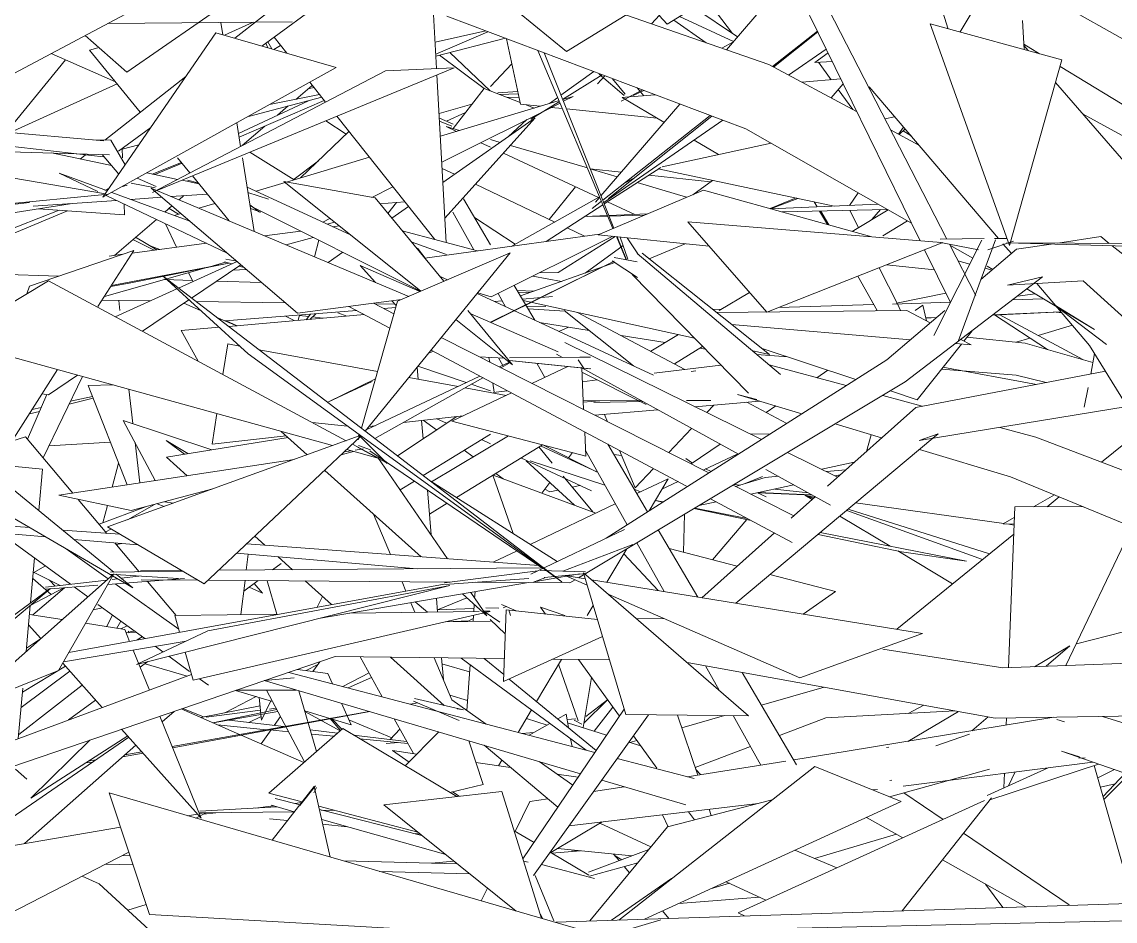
# Model space of a CAD drawing. Header units: millimetres. Extents: x 78096 to 288885, y -20632 to 149556.
# Drawn here: x 251325.2 to 251606.4, y 92776 to 93007.4 of the extents above; entities that cross this region are included whole.
import ezdxf

# ---------------------------------------------------------------- set-up
doc = ezdxf.new("R2010")
doc.units = ezdxf.units.MM
doc.layers.add('G-IMPT', color=8, linetype='Continuous', lineweight=9)
doc.layers.add('L-PLNT', color=71, linetype='Continuous', lineweight=9)

# ---------------------------------------------------------------- blocks, each defined once
blk = doc.blocks.new('ZZ-V - Tree Broadleaf 1 - 3dtree rotund SIMPLU-4826059-TOMH A-A')
at = {"layer": 'G-IMPT'}
for p, q in [((25748.03, 93005.1), (25735.04, 93002.14)), ((25832.65, 92996.99), (25836.11, 92999.4)), ((25832.65, 92996.99), (25837.17, 92997.23)), ((25681.95, 92929.03), (25716.84, 92932.08)), ((25669.73, 92927.97), (25679.47, 92928.82)), ((25669.73, 92927.97), (25674.05, 92920.09)), ((25730.63, 92915.49), (25730.37, 92918.51)), ((25654.82, 92904.88), (25663.04, 92889.39)), ((25654.82, 92904.88), (25677.6, 92897.32)), ((25731.92, 92900.15), (25731.52, 92904.85)), ((25671.42, 92896.32), (25665.86, 92899.66)), ((25670.58, 92896.18), (25665.86, 92899.66)), ((25794.96, 92889.87), (25786.92, 92886.03)), ((25794.96, 92889.87), (25790.06, 92881.59)), ((25734, 92875.42), (25733.02, 92887.01)), ((25781.36, 92883.37), (25759.49, 92872.93)), ((25756.08, 92871.3), (25749.95, 92868.38)), ((25784.29, 92871.81), (25779.21, 92863.21)), ((25694.29, 92855.03), (25691.8, 92863.63)), ((25729.89, 92858.15), (25733.05, 92855.56)), ((25735.67, 92855.6), (25735.38, 92859.09)), ((25745.3, 92860.78), (25745.19, 92859.16)), ((25745.07, 92857.51), (25744.95, 92855.72)), ((25775.67, 92857.22), (25774.15, 92854.65)), ((25744.88, 92854.65), (25744.77, 92853.16)), ((25715.76, 92844.04), (25721.4, 92833.75)), ((25737.14, 92838.18), (25736.66, 92843.78)), ((25773.84, 92820.02), (25741.72, 92843.71)), ((25744.01, 92842.02), (25743.2, 92830.25)), ((25747.6, 92843.64), (25752.69, 92839.47)), ((25767.5, 92843.39), (25761.11, 92832.58)), ((25754.08, 92838.33), (25776.48, 92819.98)), ((25691.68, 92835.46), (25701.46, 92817.03)), ((25704.5, 92819.68), (25699.99, 92835.3)), ((25684.7, 92824.07), (25669.74, 92830.63)), ((25759.81, 92830.37), (25756.39, 92824.59)), ((25724.51, 92828.09), (25729.42, 92819.13)), ((25701.22, 92816.82), (25685.15, 92823.87)), ((25728.31, 92816.97), (25724.02, 92819.9)), ((25730.33, 92819), (25724.02, 92819.9)), ((25754.43, 92815.56), (25745.52, 92816.83)), ((25752.18, 92817.46), (25751.32, 92816.01)), ((25904.51, 92816.1), (25914.6, 92780.65)), ((25627.13, 92815.16), (25630.02, 92812.58)), ((25771.82, 92813.08), (25766.36, 92813.86)), ((25741.23, 92808.17), (25739.52, 92809.33)), ((25693.5, 92805.69), (25688.75, 92805.13)), ((25700.73, 92806.54), (25698.95, 92806.33)), ((25705.73, 92804.63), (25709.23, 92804.52)), ((25678.64, 92803.94), (25675.43, 92803.56)), ((25692.46, 92802.39), (25697.1, 92801.91)), ((25793.48, 92803.4), (25794.92, 92800.33)), ((25706.13, 92800.99), (25712.4, 92800.34)), ((25764.77, 92793.68), (25777.99, 92801.58)), ((25777.42, 92801.24), (25790.53, 92795.15)), ((25729.85, 92798.55), (25731.24, 92798.4)), ((25772.44, 92794.17), (25765, 92793.55)), ((25766.58, 92794.77), (25785.58, 92792.82)), ((25770.2, 92794.05), (25772.37, 92794.17)), ((25827.52, 92794.29), (25838.3, 92789.75)), ((25739.89, 92791.45), (25734.06, 92790.96)), ((25782.36, 92791.6), (25780.9, 92793.3)), ((25785.02, 92788.49), (25783.65, 92790.09)), ((25809.83, 92786.17), (25820.05, 92781.42)), ((25660.75, 92780.32), (25656.03, 92778.87)), ((25795.09, 92776.75), (25793.46, 92778.66))]:
    blk.add_line(p, q, dxfattribs=at)
blk = doc.blocks.new('ZZ-V - Tree Broadleaf 1 - 3dtree rotund SIMPLU-4826034-TOMH A-A')
at = {"layer": 'G-IMPT'}
for p, q in [((25797.77, 93085.29), (25866.51, 92951.71)), ((25802.25, 93068.59), (25859.76, 92951.08)), ((25866.86, 93005.76), (25848.99, 93063.65)), ((25655.74, 92994.48), (25717.01, 93036.89)), ((25724.23, 93036.17), (25768.79, 92999.82)), ((25714.5, 93027.47), (25683.49, 93003.19)), ((25719.32, 93022.33), (25690.49, 93001.18)), ((25794.7, 93006.83), (25820.73, 93022.91)), ((25940.41, 92986.88), (25882.05, 93019.81)), ((25794.54, 93015.7), (25768.79, 92999.82)), ((25790.7, 93006.87), (25800.34, 93017.53)), ((25824.93, 93017.69), (25809.92, 93000.23)), ((25662.21, 93012.95), (25595.98, 92977.91)), ((25734.56, 93010.81), (25735.41, 92995.4)), ((25874.17, 93011.66), (25870.06, 93004.8)), ((25650.92, 93006.97), (25698.27, 93007.4)), ((25679.92, 93007.24), (25680.43, 93004.08)), ((25680.83, 93003.96), (25688.22, 93007.31)), ((25814.91, 92979.87), (25738.01, 93008.88)), ((25820.8, 92996.46), (25784, 93009.2)), ((25794.7, 93006.83), (25792.63, 93009.01)), ((25886.54, 93000.27), (25886.05, 93007.75)), ((25678.64, 93004.59), (25649.61, 92962.27)), ((25678.64, 93004.59), (25709.6, 92995.67)), ((25833.35, 93005.04), (25821.78, 92995.94)), ((25833.45, 93004.84), (25822.06, 92995.78)), ((25862.3, 93006.93), (25896.21, 92997.61)), ((25862.3, 93006.93), (25882.72, 92949.83)), ((25655.74, 92994.48), (25645.02, 93003.86)), ((25693.59, 93003.45), (25696.85, 92999.35)), ((25811.57, 93002.15), (25808.72, 93000.64)), ((25890.44, 92999.2), (25886.45, 93001.63)), ((25652.82, 92991.96), (25636.3, 92999.24)), ((25648.32, 93000.76), (25646.14, 93000.15)), ((25646.14, 93000.15), (25659.19, 92984.16)), ((25693.54, 93000.3), (25695.28, 93001.32)), ((25761.46, 93000.03), (25780.75, 92954.24)), ((25780.98, 92954.33), (25763.06, 92999.43)), ((25835.61, 93000.42), (25825.9, 92993.72)), ((25887.53, 93000), (25886.48, 93001.21)), ((25843.53, 92984.24), (25820.8, 92996.46)), ((25896.21, 92997.61), (25882.72, 92949.83)), ((25932.08, 92973.79), (25895.75, 92995.95)), ((25709.6, 92995.67), (25649.61, 92962.27)), ((25670.93, 92993.36), (25650.05, 92977.01)), ((25722.25, 92994.83), (25662.31, 92963.5)), ((25739.9, 92995.6), (25663.71, 92964.08)), ((25722.25, 92994.83), (25739.9, 92995.6)), ((25735.5, 92993.78), (25737.9, 92950.62)), ((25767.39, 92988.53), (25775.82, 92994.62)), ((25767.81, 92987.47), (25777.97, 92993.8)), ((25776.8, 92991.49), (25778.66, 92993.55)), ((25783.61, 92988.43), (25777.24, 92993.99)), ((25625.72, 92978.97), (25653.24, 92991.45)), ((25702.78, 92991.88), (25706.84, 92986.77)), ((25783.9, 92988.83), (25780.67, 92992.79)), ((25839.37, 92992.75), (25829.31, 92991.89)), ((25839.97, 92991.5), (25836.86, 92987.83)), ((25879.9, 92951.66), (25846.63, 92990.7)), ((25930.48, 92950.32), (25894.58, 92991.83)), ((25764.42, 92986.39), (25766.56, 92987.93)), ((25767.84, 92987.41), (25770.49, 92988.2)), ((25768.02, 92986.96), (25770.49, 92988.2)), ((25788.32, 92989.9), (25782.88, 92987.03)), ((25784.87, 92988.09), (25783.13, 92987.94)), ((25793.88, 92981.56), (25783.13, 92987.94)), ((25791.61, 92988.66), (25785.13, 92988.11)), ((25788.7, 92989.76), (25785.99, 92988.49)), ((25736.38, 92978.01), (25766.64, 92987.05)), ((25736.75, 92971.27), (25767.15, 92986.53)), ((25759.67, 92982.39), (25766.97, 92986.94)), ((25797.94, 92986.27), (25777.67, 92962.68)), ((25709.74, 92983.12), (25734.95, 92951.41)), ((25737.04, 92966.11), (25760.77, 92982.68)), ((25737.55, 92956.94), (25760.77, 92982.68)), ((25805.75, 92983.33), (25778.11, 92961.57)), ((25809.04, 92982.08), (25778.37, 92960.92)), ((25806.2, 92983.16), (25779.57, 92961.95)), ((25853.18, 92983.01), (25850.68, 92982.47)), ((25932.39, 92966.83), (25901.68, 92983.63)), ((25373.71, 92981.47), (25651.25, 92973.23)), ((25649.82, 92976.83), (25601.97, 92981.07)), ((25661.92, 92980.22), (25653.6, 92974.12)), ((25684.03, 92981.44), (25685, 92975.36)), ((25857.55, 92955.58), (25814.91, 92979.87)), ((25859.41, 92975.7), (25852.16, 92979.6)), ((25855.47, 92980.32), (25854.21, 92978.49)), ((25649.65, 92972.65), (25597.52, 92978.72)), ((25647.07, 92977.07), (25651.63, 92976.97)), ((25655.34, 92970.62), (25651.62, 92976.94)), ((25821.41, 92976.17), (25793.37, 92970.13)), ((25807.88, 92973.25), (25801.62, 92976.97)), ((25586.44, 92974.08), (25650.23, 92963.18)), ((25636.37, 92973.67), (25651.82, 92970.44)), ((25643.76, 92972.12), (25645.14, 92973.18)), ((25653.7, 92968.24), (25649.39, 92973.27)), ((25668.79, 92972.41), (25671.95, 92968.54)), ((25685.47, 92972.41), (25688.49, 92953.48)), ((25696.84, 92966.2), (25718.14, 92972.56)), ((25638.35, 92968.51), (25648.32, 92963.75)), ((25638.35, 92968.51), (25650.75, 92963.93)), ((25660.87, 92968.54), (25668.8, 92966.89)), ((25672.59, 92967.75), (25682.02, 92956.21)), ((25793.05, 92969.97), (25778.51, 92960.56)), ((25837.63, 92960.03), (25792.42, 92969.56)), ((25654.38, 92964.93), (25655.86, 92965.41)), ((25663.06, 92964.68), (25656.84, 92965.88)), ((25663.3, 92965.09), (25658.39, 92967.16)), ((25669.93, 92966.65), (25674.22, 92965.75)), ((25671.38, 92966.64), (25673.99, 92966.03)), ((25686.67, 92964.91), (25713.28, 92952.58)), ((25688.97, 92963.84), (25696.45, 92966.08)), ((25696.15, 92966.32), (25719.61, 92962.1)), ((25696.15, 92966.32), (25731.33, 92938.1)), ((25718.77, 92962.25), (25724.18, 92964.96)), ((25786.52, 92967.48), (25783.44, 92965.77)), ((25605.15, 92958.64), (25651.04, 92963.04)), ((25650.08, 92964.02), (25651.26, 92964.68)), ((25650.44, 92962.74), (25681.58, 92947.88)), ((25651.85, 92963.52), (25671.96, 92956.1)), ((25656.74, 92961.72), (25664.72, 92962.28)), ((25728.23, 92936.76), (25661.97, 92964.64)), ((25661.97, 92964.64), (25699.61, 92932.46)), ((25667.16, 92962.45), (25676.38, 92963.11)), ((25686.89, 92963.5), (25692.2, 92961.75)), ((25719.61, 92962.1), (25737.25, 92940.65)), ((25777.33, 92962.35), (25754.61, 92949.65)), ((25777.35, 92962.31), (25776.28, 92961.06)), ((25776.99, 92952.64), (25804.04, 92964.11)), ((25847.33, 92952.09), (25804.04, 92964.11)), ((25843.81, 92963.41), (25841.58, 92960.2)), ((25597.26, 92957.11), (25630.74, 92960.89)), ((25621.64, 92957.5), (25641.2, 92960.62)), ((25631.68, 92959.95), (25653.12, 92961.46)), ((25674.29, 92959.46), (25678.37, 92960.68)), ((25687.4, 92960.35), (25689.9, 92958.47)), ((25687.44, 92960.09), (25731.28, 92938.08)), ((25687.54, 92959.42), (25690.17, 92958.42)), ((25723.87, 92956.91), (25728.18, 92959.92)), ((25742.28, 92961.85), (25749.23, 92950.05)), ((25778.18, 92960.35), (25763.57, 92950.89)), ((25777.78, 92961.3), (25775.4, 92959.43)), ((25848.91, 92960.51), (25821.23, 92959.33)), ((25667.97, 92957.57), (25669.65, 92958.07)), ((25706.12, 92955.9), (25707.98, 92956.83)), ((25739.55, 92958.47), (25744.98, 92948.72)), ((25779.35, 92957.56), (25773.49, 92957.31)), ((25779.41, 92957.41), (25774.19, 92957.29)), ((25789.62, 92957.99), (25779.7, 92957.57)), ((25788.78, 92957.64), (25779.76, 92957.42)), ((25851.31, 92959.14), (25824.28, 92958.49)), ((25665.65, 92955.48), (25668.53, 92949.41)), ((25710.38, 92954.91), (25708.72, 92954.69)), ((25726.55, 92953.66), (25745.93, 92948.46)), ((25820.29, 92932.73), (25799.99, 92955.94)), ((25865.13, 92950.65), (25799.99, 92955.94)), ((25700.38, 92953.59), (25691.11, 92952.38)), ((25696.75, 92950.01), (25703.63, 92951.96)), ((25728.87, 92950.84), (25737.97, 92947.59)), ((25732.36, 92946.59), (25777.31, 92952.78)), ((25749.47, 92936.68), (25780.71, 92952.25)), ((25781.33, 92952.19), (25766.68, 92942.92)), ((25776.99, 92952.64), (25805.48, 92949.66)), ((25781.63, 92952.16), (25784.14, 92946.2)), ((25784.22, 92946.19), (25781.86, 92952.13)), ((25782.64, 92952.05), (25784.55, 92946.36)), ((25784.42, 92951.86), (25787.13, 92947.69)), ((25875.65, 92951.26), (25863.29, 92926.72)), ((25864.88, 92951.47), (25876.25, 92951.66)), ((25879.14, 92951.32), (25869.62, 92925.39)), ((25883.8, 92950.99), (25877.14, 92948.79)), ((25882.06, 92951.67), (25878.9, 92951.65)), ((25906.19, 92952.15), (25895.13, 92950.48)), ((25908.37, 92950.42), (25906.19, 92952.15)), ((25630.67, 92939.41), (25657.52, 92948.56)), ((25648.32, 92934.15), (25657.52, 92948.56)), ((25676.24, 92950.43), (25657.11, 92947.91)), ((25707.51, 92945.48), (25711.28, 92948.12)), ((25754.35, 92948.02), (25717.05, 92902.12)), ((25754.35, 92948.02), (25725.35, 92935.52)), ((25820.29, 92932.73), (25865.61, 92950.61)), ((25860.9, 92948.75), (25867.54, 92935.17)), ((25864.54, 92950.76), (25874.76, 92948.79)), ((25867.27, 92950.23), (25874.09, 92936.97)), ((25873.31, 92946.61), (25867.4, 92949.98)), ((25884.53, 92948.89), (25875.38, 92941.09)), ((25883.21, 92947.77), (25881.03, 92950.33)), ((25881.94, 92950.54), (25949.46, 92948.75)), ((25969.36, 92950.15), (25882.92, 92950.54)), ((25893.48, 92950.24), (25884.53, 92948.89)), ((25932.4, 92931.49), (25909.14, 92949.82)), ((25654.7, 92947.6), (25651.18, 92947.13)), ((25651.79, 92939.59), (25681.95, 92945.29)), ((25656.77, 92940.25), (25681.95, 92945.29)), ((25684.1, 92945.73), (25669.06, 92938.91)), ((25676.45, 92944.25), (25681.13, 92945.58)), ((25680.82, 92945.67), (25682.73, 92945.11)), ((25681.22, 92946.35), (25683.99, 92945.82)), ((25781.03, 92945.86), (25749.23, 92930.17)), ((25749.34, 92930.08), (25781.03, 92945.86)), ((25780.55, 92945.95), (25787.08, 92941.61)), ((25781.09, 92946.79), (25786.95, 92945.66)), ((25787.01, 92947.79), (25823.82, 92916.71)), ((25872.54, 92945.09), (25869.47, 92945.95)), ((25649.97, 92936.74), (25675.72, 92944.04)), ((25671.63, 92942.88), (25672.72, 92940.57)), ((25672.4, 92936.36), (25685.05, 92944.91)), ((25684.55, 92944.57), (25685.92, 92944.17)), ((25715.75, 92944.72), (25731.13, 92938.01)), ((25715.75, 92944.72), (25719.67, 92940.36)), ((25761.78, 92942.81), (25766.68, 92942.92)), ((25785.73, 92942.39), (25815.58, 92911.86)), ((25851.08, 92944.88), (25863.43, 92943.58)), ((25878.23, 92943.52), (25876.45, 92944.01)), ((25878.43, 92943.69), (25877, 92944.51)), ((25560.15, 92941.61), (25652.37, 92865.83)), ((25610.37, 92925.58), (25635.6, 92940.76)), ((25712.12, 92899.63), (25635.6, 92940.76)), ((25656.77, 92940.25), (25651.62, 92939.32)), ((25665.15, 92941.92), (25686.94, 92921.98)), ((25665.15, 92941.92), (25767.64, 92863.34)), ((25736.16, 92941.98), (25738.17, 92941.05)), ((25755.37, 92939.62), (25760.66, 92930.63)), ((25891.2, 92941.77), (25855.94, 92914.77)), ((25882.22, 92939.65), (25891.2, 92941.77)), ((25901.7, 92940.82), (25882.22, 92939.65)), ((25903.34, 92924.14), (25889.74, 92940.1)), ((25925.63, 92919.05), (25901.7, 92940.82)), ((25630.67, 92939.41), (25630.02, 92937.4)), ((25668.64, 92938.72), (25652.77, 92931.53)), ((25745.81, 92937.51), (25791.14, 92916.51)), ((25749.47, 92936.68), (25745.98, 92937.72)), ((25751.2, 92937.54), (25753.1, 92934.13)), ((25904.61, 92928.23), (25887.18, 92938.69)), ((25659.73, 92927.79), (25671.72, 92935.9)), ((25726.36, 92935.96), (25699.61, 92932.46)), ((25712.86, 92934.19), (25723.38, 92928.59)), ((25716.09, 92902.86), (25725.35, 92935.52)), ((25719.15, 92935.01), (25724.44, 92932.33)), ((25723.93, 92935.64), (25725.03, 92934.41)), ((25904.61, 92928.23), (25894.15, 92934.7)), ((25907.66, 92924.42), (25894.15, 92934.7)), ((25743.42, 92933.15), (25754.93, 92919.16)), ((25744.05, 92932.38), (25766.67, 92922.53)), ((25866.08, 92933.15), (25851.2, 92920.47)), ((25740.38, 92930.83), (25754.93, 92919.16)), ((25543.68, 92928.16), (25655.1, 92863.07)), ((25610.37, 92925.58), (25708.63, 92898.37)), ((25736.6, 92926.18), (25805.41, 92891.35)), ((25680.47, 92916.64), (25681.7, 92924.54)), ((25684.76, 92923.97), (25681.7, 92924.54)), ((25720.21, 92917.41), (25689.76, 92923.05)), ((25733.27, 92922.08), (25734.48, 92922.68)), ((25733.98, 92922.95), (25799.69, 92887.97)), ((25768.34, 92924.91), (25818.93, 92899.94)), ((25952.72, 92843.86), (25903.34, 92924.14)), ((25686.94, 92921.98), (25767.64, 92863.34)), ((25752.79, 92920.88), (25746.4, 92921.22)), ((25775.08, 92918.15), (25754.09, 92920.3)), ((25754.09, 92920.3), (25774.83, 92918.14)), ((25754.15, 92920.28), (25775.08, 92918.15)), ((25775.01, 92921.12), (25754.17, 92921.01)), ((25766.25, 92921.93), (25767.8, 92921.08)), ((25771.77, 92920.42), (25773.32, 92918.13)), ((25772.22, 92921.13), (25775.01, 92921.12)), ((25851.2, 92920.47), (25779, 92874.55)), ((25904.63, 92922.05), (25903.61, 92916.79)), ((25621.08, 92891.55), (25637.95, 92917.94)), ((25751.55, 92918.61), (25754.18, 92919.86)), ((25754.03, 92919.61), (25751.92, 92918.43)), ((25759.9, 92914.39), (25769.12, 92918.73)), ((25761.21, 92919.56), (25763.22, 92915.95)), ((25772.56, 92918.45), (25813, 92896.17)), ((25772.71, 92918.37), (25773.21, 92907.65)), ((25772.76, 92917.24), (25789.27, 92908.95)), ((25808.51, 92919.09), (25791.38, 92917.04)), ((25800.9, 92917.44), (25802.08, 92917.62)), ((25840.73, 92913.81), (25820.89, 92919.19)), ((25907.42, 92917.51), (25858.62, 92908.19)), ((25635.61, 92911.48), (25643.07, 92916.53)), ((25719.7, 92915.6), (25707.39, 92909.53)), ((25718.86, 92914.91), (25707.39, 92909.53)), ((25717.29, 92902.41), (25746.56, 92916.25)), ((25747.33, 92915.84), (25719.55, 92900.21)), ((25740.92, 92913.58), (25728.27, 92915.92)), ((25855.94, 92914.77), (25771.92, 92864.39)), ((25776.67, 92915.28), (25772.87, 92914.82)), ((25635.61, 92911.48), (25633.99, 92911.74)), ((25739.33, 92904.7), (25754.68, 92911.93)), ((25753.32, 92911.29), (25742.72, 92913.25)), ((25753.59, 92912.51), (25750, 92912.08)), ((25829.32, 92906.55), (25812.8, 92911.54)), ((25817.73, 92910.21), (25812.8, 92911.54)), ((25902.95, 92913.36), (25901.96, 92908.24)), ((25788, 92909.95), (25773.1, 92909.92)), ((25773.12, 92909.59), (25777.37, 92909.93)), ((25775.8, 92909.47), (25788.47, 92909.69)), ((25799.69, 92909.88), (25805.9, 92909.98)), ((25805.9, 92909.98), (25799.69, 92909.97)), ((25818.43, 92909.84), (25801.79, 92908.4)), ((25806.72, 92908.83), (25804.87, 92906.88)), ((25860.27, 92908.5), (25850.14, 92911.25)), ((25677.67, 92898.72), (25678.9, 92906.61)), ((25740.62, 92905.89), (25725.31, 92895.79)), ((25726.86, 92904.32), (25742.24, 92906.07)), ((25792.3, 92907.58), (25776.1, 92906.18)), ((25779.38, 92904.53), (25778.6, 92906.4)), ((25858.62, 92908.19), (25835.91, 92887.98)), ((25913.02, 92908.41), (25859.5, 92899.7)), ((25712.53, 92903.39), (25703.38, 92904.33)), ((25718.02, 92903.32), (25719.57, 92903.49)), ((25739.33, 92904.7), (25773.77, 92895.68)), ((25849.83, 92900.37), (25837.91, 92903.96)), ((25889.47, 92900.58), (25880.26, 92903.08)), ((25626.17, 92899.5), (25629.71, 92900.61)), ((25641.88, 92886.16), (25629.71, 92900.61)), ((25715.52, 92900.86), (25650.73, 92877.45)), ((25697.19, 92900.48), (25665.9, 92895.43)), ((25675.67, 92862.85), (25716.01, 92900.86)), ((25677.67, 92898.72), (25696.73, 92900.89)), ((25702.14, 92896.03), (25695.47, 92902.02)), ((25715.25, 92899.91), (25715.6, 92901.15)), ((25715.34, 92901.14), (25722.73, 92893.75)), ((25749.23, 92901.36), (25731.98, 92890.67)), ((25773.48, 92901.92), (25773.77, 92895.68)), ((25800.99, 92902.79), (25795.09, 92896.57)), ((25863.01, 92900.28), (25812.35, 92857.84)), ((25864.38, 92901.42), (25859.5, 92899.7)), ((25864.38, 92901.42), (25863.03, 92900.29)), ((25926.55, 92886.4), (25889.47, 92900.58)), ((25720.65, 92895.05), (25713.77, 92898.74)), ((25714.49, 92897.23), (25716.53, 92897.54)), ((25715.09, 92898.01), (25722.52, 92893.96)), ((25715.33, 92898.38), (25718.38, 92897.27)), ((25779.43, 92898.75), (25789.68, 92881.34)), ((25883.02, 92890.35), (25859.6, 92897.42)), ((25638.24, 92885.61), (25698.77, 92894.83)), ((25665.9, 92895.43), (25671.26, 92890.64)), ((25710.9, 92896.04), (25714.04, 92896.88)), ((25711.71, 92896.81), (25713.38, 92897.06)), ((25712.3, 92897.36), (25720.65, 92895.05)), ((25718.23, 92897.08), (25762.71, 92866.79)), ((25720.29, 92895.35), (25738.24, 92869.25)), ((25773.7, 92897.13), (25784.37, 92877.97)), ((25786.47, 92887.49), (25782.45, 92897.14)), ((25825.66, 92896.62), (25838.5, 92890.28)), ((25622.33, 92893.5), (25634.06, 92892.29)), ((25634.06, 92892.29), (25633.11, 92881.67)), ((25731.41, 92869.76), (25706.62, 92892.01)), ((25791.21, 92892.48), (25786.47, 92887.49)), ((25820.09, 92892.26), (25836.73, 92883.1)), ((25729.71, 92889.27), (25726.04, 92886.99)), ((25733.73, 92889.33), (25766.39, 92868.54)), ((25938.08, 92867.66), (25883.02, 92890.35)), ((25656.84, 92881.66), (25677.85, 92887.25)), ((25811.63, 92888.2), (25827.26, 92880.29)), ((25656.84, 92881.66), (25638.24, 92885.61)), ((25650.61, 92875.81), (25643.25, 92884.54)), ((25663.52, 92883.44), (25665.36, 92882.74)), ((25665.46, 92883.96), (25667.75, 92883.6)), ((25805.81, 92884.71), (25826.87, 92873.49)), ((25832.83, 92885.25), (25826.6, 92879.7)), ((25660.52, 92882.64), (25648.64, 92878.14)), ((25655.88, 92879.31), (25662.89, 92883.27)), ((25719.19, 92880.73), (25723.57, 92870.35)), ((25884.08, 92882.64), (25882.48, 92841.24)), ((25884.08, 92882.64), (25901.65, 92882.68)), ((25601.44, 92877.74), (25634.89, 92874.88)), ((25601.93, 92879.45), (25630.75, 92877.29)), ((25623.27, 92875.87), (25641.26, 92862.7)), ((25639.2, 92876.66), (25653.96, 92875.56)), ((25650.31, 92876.17), (25651.64, 92876.92)), ((25675.67, 92862.85), (25650.73, 92877.45)), ((25688.67, 92875.09), (25691.26, 92872.77)), ((25759.62, 92865.31), (25783.75, 92876.81)), ((25792.42, 92876.68), (25802.58, 92859.42)), ((25822.34, 92875.91), (25803.62, 92859.25)), ((25897.26, 92841.79), (25914.29, 92877.47)), ((25642.12, 92874.26), (25658.59, 92872.85)), ((25658.95, 92865.92), (25652.68, 92873.35)), ((25654.46, 92873.2), (25653.05, 92872.91)), ((25686.57, 92873.12), (25761.66, 92867.5)), ((25767.87, 92866.11), (25785.86, 92872.9)), ((25786.92, 92873.39), (25793.92, 92860.83)), ((25632.01, 92869.48), (25630.97, 92857.9)), ((25640.12, 92871.82), (25650.95, 92864.1)), ((25683.98, 92870.67), (25730.42, 92866.69)), ((25686.96, 92870.42), (25686.46, 92866.35)), ((25694.63, 92869.76), (25698.34, 92866.44)), ((25631.66, 92865.64), (25634.82, 92867.42)), ((25762.68, 92866.95), (25679.34, 92866.3)), ((25695.43, 92868.02), (25693.23, 92866.4)), ((25612.81, 92830.33), (25652.34, 92865.33)), ((25634.81, 92861.94), (25650.61, 92863.8)), ((25638.21, 92840.53), (25652.4, 92865.39)), ((25650.85, 92862.68), (25670.55, 92864.17)), ((25651.34, 92865.35), (25669.02, 92864.17)), ((25669.94, 92866.08), (25651.58, 92865.82)), ((25651.99, 92863.96), (25653.3, 92864.12)), ((25653.04, 92865.29), (25657.31, 92861.78)), ((25654.32, 92864.24), (25658.8, 92864.77)), ((25669.9, 92866.22), (25659.24, 92866.14)), ((25674.1, 92863.77), (25659.46, 92863.88)), ((25738.89, 92863.28), (25676.63, 92863.75)), ((25686.13, 92863.68), (25685.04, 92854.91)), ((25689.48, 92863.65), (25685.79, 92860.93)), ((25737.4, 92863.09), (25761.47, 92866.2)), ((25737.53, 92862.65), (25759.09, 92864.23)), ((25760.42, 92863.36), (25768.82, 92864.79)), ((25760.77, 92863.43), (25763.24, 92864.36)), ((25762.01, 92866.27), (25773.7, 92865.95)), ((25773.93, 92865.52), (25763.04, 92864.47)), ((25774.08, 92862.5), (25768.44, 92864.96)), ((25773.6, 92864.12), (25768.44, 92864.96)), ((25769.13, 92864.85), (25772.24, 92865.38)), ((25771, 92863.84), (25769.68, 92863.05)), ((25784.07, 92829.21), (25773.14, 92865.64)), ((25815.64, 92828.87), (25773.14, 92865.64)), ((25860.37, 92850.05), (25775.2, 92863.86)), ((25573.08, 92808.89), (25636.07, 92861.59)), ((25581.66, 92821.94), (25636.02, 92861.58)), ((25639.72, 92861.83), (25631.58, 92854.82)), ((25634.96, 92861.47), (25648.32, 92862.48)), ((25640.86, 92845.17), (25737.34, 92862.75)), ((25642.2, 92862.02), (25645.7, 92859.45)), ((25652.75, 92862.82), (25669.08, 92851.18)), ((25655.13, 92863.05), (25657.31, 92861.78)), ((25738.84, 92862.39), (25658.19, 92842.06)), ((25668.42, 92854.68), (25661.03, 92863.45)), ((25676.56, 92850.73), (25738.84, 92862.39)), ((25687.18, 92861.95), (25690.62, 92860.44)), ((25688.48, 92862.91), (25690.62, 92860.44)), ((25701.57, 92863.56), (25708.38, 92857.47)), ((25705.58, 92854), (25759.06, 92863.13)), ((25726.51, 92863.37), (25727.53, 92860.96)), ((25769.68, 92863.05), (25745.42, 92863.23)), ((25748.35, 92854.56), (25742.04, 92860.22)), ((25744.2, 92860.59), (25748.35, 92854.56)), ((25828.81, 92838.65), (25779.51, 92860.13)), ((25630.91, 92857.27), (25629.85, 92845.41)), ((25648.32, 92857.54), (25660.35, 92848.72)), ((25672.79, 92838), (25747.6, 92855.37)), ((25746.36, 92855.74), (25713.13, 92855.29)), ((25728.79, 92857.96), (25729.82, 92855.52)), ((25749.11, 92855.78), (25747.53, 92855.76)), ((25747.62, 92855.73), (25751.63, 92853)), ((25747.77, 92855.41), (25749.17, 92855.73)), ((25748.07, 92856.61), (25751.38, 92856.6)), ((25752.06, 92857.51), (25755.9, 92855.86)), ((25753.36, 92856.99), (25752.48, 92856.61)), ((25752.62, 92837.67), (25753.29, 92856.14)), ((25776.74, 92853.64), (25753.29, 92856.14)), ((25753.95, 92856.1), (25754.37, 92854.65)), ((25768.42, 92854.65), (25762.1, 92856.84)), ((25762.1, 92856.84), (25763.38, 92855.06)), ((25639.12, 92853.63), (25630.7, 92854.96)), ((25655.24, 92851.08), (25645.14, 92852.68)), ((25695.04, 92855.04), (25668.09, 92854.68)), ((25669.31, 92850.36), (25668.09, 92854.68)), ((25749.23, 92853.23), (25737.59, 92853.04)), ((25749.22, 92853.67), (25753.07, 92849.99)), ((25793.72, 92853.94), (25786.8, 92853.83)), ((25630.46, 92852.25), (25633.6, 92848.73)), ((25654.22, 92851.24), (25655.65, 92851.96)), ((25655.24, 92851.08), (25656.47, 92848.02)), ((25657.56, 92850.62), (25655.54, 92850.32)), ((25656.31, 92850.24), (25656.12, 92850.61)), ((25658.05, 92850.41), (25656.54, 92850.34)), ((25656.54, 92850.34), (25658.05, 92850.41)), ((25676.56, 92850.73), (25658.19, 92842.06)), ((25828.81, 92838.65), (25860.37, 92850.05)), ((25629.92, 92846.26), (25633.3, 92848.47)), ((25639.46, 92842.72), (25670.98, 92848.1)), ((25752.62, 92837.67), (25778.04, 92849.3)), ((25898.27, 92846.88), (25889.13, 92841.49)), ((25898.27, 92846.88), (25892.19, 92841.6)), ((25709.32, 92844.12), (25617.33, 92812.78)), ((25657.37, 92845.78), (25661.53, 92835.46)), ((25663.06, 92846.75), (25665.04, 92845.29)), ((25666.58, 92844.17), (25671.86, 92840.3)), ((25672.79, 92838), (25670.75, 92845.22)), ((25752.84, 92843.58), (25709.32, 92844.12)), ((25881.06, 92841.19), (25850.14, 92845.99)), ((25628.9, 92834.96), (25639.95, 92841.62)), ((25639.26, 92842.38), (25649.43, 92830.99)), ((25661.16, 92842.81), (25659.17, 92841.34)), ((25723.53, 92843.94), (25737.39, 92831.55)), ((25734.76, 92843.8), (25739.31, 92833.01)), ((25779.86, 92843.24), (25765.2, 92843.42)), ((25771.86, 92843.34), (25782.41, 92828.77)), ((25879.03, 92828.28), (25799.8, 92842.58)), ((25804.55, 92841.72), (25808.05, 92835.44)), ((25952.72, 92843.85), (25881.06, 92841.19)), ((25612.81, 92830.33), (25638.21, 92840.53)), ((25672.37, 92839.47), (25612.97, 92817.53)), ((25628.55, 92831.04), (25641.05, 92840.38)), ((25674.47, 92838.39), (25676.71, 92836.75)), ((25691.13, 92837.92), (25698.77, 92838.63)), ((25697.36, 92840.04), (25776.1, 92819.43)), ((25814, 92840.01), (25827.97, 92816.29)), ((25629, 92835.97), (25627.83, 92823.02)), ((25644.26, 92836.78), (25627.93, 92824.09)), ((25772.4, 92813.93), (25691.1, 92837.91)), ((25647.72, 92832.91), (25640.77, 92827.8)), ((25699.25, 92835.47), (25683.85, 92835.44)), ((25729.75, 92833.29), (25742.36, 92830.43)), ((25739.3, 92833.01), (25748.15, 92826.75)), ((25664.83, 92827.3), (25667.91, 92830.01)), ((25718.05, 92829.98), (25667.37, 92820.99)), ((25667.52, 92820.64), (25718.22, 92829.94)), ((25730.54, 92832.2), (25728.62, 92831.86)), ((25728.66, 92831.85), (25730.55, 92832.2)), ((25729.47, 92832.62), (25741.17, 92827.64)), ((25740.71, 92830.64), (25741.87, 92830.47)), ((25783.65, 92830.61), (25757.62, 92792.03)), ((25869.6, 92829.98), (25856.56, 92822.3)), ((25664.24, 92828.76), (25674.82, 92802.54)), ((25789.91, 92829.14), (25760.35, 92787.78)), ((25784.07, 92829.21), (25815.64, 92828.87)), ((25797.33, 92829.07), (25802.54, 92813.63)), ((25811.68, 92828.92), (25818.76, 92816.2)), ((25894.11, 92828.5), (25841.02, 92819.73)), ((25877.21, 92828.6), (25873.08, 92825.03)), ((25955.03, 92829.41), (25879.03, 92828.28)), ((25881.98, 92828.32), (25881.91, 92826.49)), ((25896.86, 92827.31), (25894.9, 92827.88)), ((25974.95, 92807.64), (25906.67, 92828.69)), ((25654.41, 92825.41), (25674.82, 92802.54)), ((25711.26, 92825.58), (25692.24, 92808.99)), ((25711.26, 92825.58), (25740.6, 92808.09)), ((25727.34, 92815.99), (25735.99, 92824.71)), ((25625.99, 92802.57), (25656.25, 92823.34)), ((25631.06, 92807.7), (25655.96, 92823.68)), ((25631.06, 92807.7), (25646.21, 92822.62)), ((25743.68, 92822.45), (25747.35, 92811.23)), ((25786.04, 92823.74), (25792.08, 92815.39)), ((25863.79, 92821.14), (25872.47, 92824.17)), ((25629.39, 92796), (25658.06, 92821.32)), ((25654.61, 92818.27), (25659.91, 92819.24)), ((25659.58, 92819.61), (25655.26, 92818.84)), ((25747.64, 92821.28), (25766.58, 92805.32)), ((25841.02, 92819.73), (25827.23, 92817.54)), ((25851.14, 92820.73), (25851.68, 92820.76)), ((25966.83, 92795.27), (25896.11, 92819.73)), ((25900.72, 92818.27), (25896.11, 92819.73)), ((25646.87, 92816.9), (25645.16, 92816.75)), ((25647.76, 92817.51), (25645.81, 92817.17)), ((25761.77, 92817.11), (25770.41, 92810.99)), ((25781.88, 92817.91), (25801.64, 92812.74)), ((25832.71, 92815.86), (25782.23, 92776.33)), ((25825.23, 92817.22), (25799.88, 92813.2)), ((25854.85, 92806.84), (25832.71, 92815.86)), ((25904.14, 92816.95), (25855.42, 92810.78)), ((25877.71, 92807.28), (25905.59, 92816.45)), ((25900.54, 92818.01), (25902.17, 92818.04)), ((25851.85, 92808.06), (25877.61, 92815.11)), ((25877.03, 92808.37), (25892.69, 92815.5)), ((25881.43, 92814.07), (25881.29, 92810.3)), ((25882.5, 92810.86), (25884.21, 92814.43)), ((25703.95, 92810.64), (25693.13, 92796.86)), ((25700.22, 92805.8), (25704.29, 92810.83)), ((25704.52, 92810.44), (25703.8, 92809.07)), ((25708.05, 92792.52), (25703.95, 92810.64)), ((25738.81, 92809.16), (25747.35, 92811.23)), ((25783.65, 92810.63), (25775.79, 92809.39)), ((25799.5, 92805.94), (25777.88, 92812.31)), ((25851.94, 92812.26), (25852.48, 92812.28)), ((25651.2, 92809.04), (25661.61, 92777.72)), ((25651.2, 92809.04), (25778.48, 92772.05)), ((25700.87, 92806.72), (25692.24, 92808.99)), ((25693.87, 92807.61), (25700.3, 92805.99)), ((25752.21, 92809.42), (25721.85, 92805.95)), ((25752.21, 92809.42), (25762.38, 92776.73)), ((25763.98, 92807.51), (25759.4, 92806.79)), ((25848.78, 92809.94), (25847.6, 92809.79)), ((25878.12, 92807.8), (25855.16, 92778.71)), ((25865.64, 92802.23), (25855.56, 92809.08)), ((25674.53, 92804.31), (25694.34, 92805.45)), ((25692.91, 92805.86), (25698.77, 92804.2)), ((25730.61, 92798.91), (25705.09, 92805.61)), ((25705.28, 92804.74), (25731.61, 92798.1)), ((25721.85, 92805.95), (25755.85, 92778.62)), ((25759.4, 92806.79), (25755.64, 92799.13)), ((25818.11, 92806.3), (25769.5, 92800.59)), ((25854.85, 92806.84), (25788.86, 92776.55)), ((25794.8, 92800.3), (25821.66, 92807.21)), ((25805.5, 92804.82), (25806.05, 92803.19)), ((25812.99, 92778.2), (25876.34, 92807.11)), ((25673.87, 92803.6), (25671.39, 92803.17)), ((25673.48, 92802.56), (25676.17, 92803.94)), ((25675.71, 92803.91), (25674.48, 92803.7)), ((25674.53, 92803.9), (25698.77, 92804.13)), ((25698.77, 92804.13), (25674.55, 92803.93)), ((25674.55, 92803.93), (25698.77, 92804.13)), ((25705.86, 92802.19), (25737.77, 92793.16)), ((25800.18, 92804.19), (25801.71, 92802.08)), ((25845.93, 92802.74), (25855.28, 92797.5)), ((25654.13, 92800.23), (25607.97, 92792.35)), ((25755.36, 92799.29), (25760.46, 92796.25)), ((25794.8, 92800.3), (25774.78, 92776.14)), ((25898.08, 92780.2), (25870.9, 92798.66)), ((25598.81, 92764.31), (25656.28, 92793.75)), ((25764.63, 92793.77), (25774.58, 92787.84)), ((25774.43, 92788.61), (25789.98, 92794.48)), ((25657.36, 92790.52), (25650.34, 92790.71)), ((25656.58, 92792.86), (25654.64, 92792.91)), ((25740.7, 92790.8), (25711.49, 92791.52)), ((25757.78, 92791.51), (25758.99, 92791.2)), ((25776.01, 92786.98), (25762.35, 92790.57)), ((25787.14, 92791.05), (25774.68, 92787.59)), ((25865.48, 92791.78), (25886.96, 92779.75)), ((25743.91, 92788.22), (25720.72, 92788.83)), ((25765.59, 92776.14), (25760.78, 92787.78)), ((25648.65, 92785.68), (25644.26, 92787.59)), ((25681.28, 92755.55), (25648.65, 92785.68)), ((25780.39, 92776.27), (25795.84, 92786.99)), ((25881.05, 92779.56), (25876.56, 92785.57)), ((25748.49, 92784.54), (25746.87, 92781.24)), ((25766.07, 92775.81), (26036.53, 92784.62)), ((25661.61, 92777.72), (25739.86, 92773.27)), ((25762.73, 92776.63), (25762, 92777.96)), ((25793.72, 92773.49), (26035.19, 92778.83)), ((25812.99, 92778.2), (25814.57, 92777.39)), ((25756.29, 92765.53), (25793.09, 92776.34))]:
    blk.add_line(p, q, dxfattribs=at)
blk = doc.blocks.new('ZZ-V - Tree Broadleaf 2 - 3dtree rotund SIMPLU-4826084-TOMH A-A')
at = {"layer": 'G-IMPT'}
for p, q in [((25811.46, 93004.39), (25804.91, 93013.14)), ((25796.4, 93007.88), (25804.69, 93002.04)), ((25753.12, 93003.18), (25735.24, 92998.59)), ((25747.63, 92990.26), (25736.12, 92998.81)), ((25738.83, 92999.51), (25749.14, 92989.69)), ((25754.76, 92996.6), (25749.23, 92990.77)), ((25699.24, 92987.47), (25703.43, 92991.07)), ((25703.85, 92990.53), (25702.36, 92990.15)), ((25739.68, 92979.95), (25747.63, 92990.28)), ((25756.85, 92986.66), (25747.63, 92990.28)), ((25751.18, 92989.17), (25756.27, 92989.45)), ((25756.38, 92988.89), (25751.58, 92988.73)), ((25753.64, 92987.92), (25756.56, 92988.04)), ((25694.53, 92983.42), (25697.26, 92985.77)), ((25744.49, 92986.2), (25736.06, 92983.81)), ((25760.52, 92985.23), (25758.42, 92986.05)), ((25706.9, 92981.94), (25712.16, 92978.52)), ((25737.92, 92981.82), (25742.85, 92984.06)), ((25758.63, 92982.25), (25753.83, 92977.83)), ((25685.4, 92975.57), (25691.27, 92980.61)), ((25857.41, 92978.05), (25855.41, 92979.41)), ((25687.39, 92973.87), (25698.74, 92966.76)), ((25698.77, 92966.91), (25705.02, 92971.68)), ((25740.03, 92968.19), (25736.84, 92969.71)), ((25782.89, 92968.76), (25774.91, 92969.63)), ((25805.85, 92966.27), (25789.99, 92967.99)), ((25765.78, 92955.9), (25745.39, 92965.63)), ((25771.14, 92964.97), (25764.37, 92956.57)), ((25801.26, 92962.93), (25806.34, 92966.63)), ((25669.17, 92961.61), (25670.42, 92962.69)), ((25827.83, 92962.1), (25821.18, 92959.35)), ((25665.52, 92958.47), (25667.35, 92960.04)), ((25666.62, 92959.42), (25669.05, 92957.89)), ((25722.89, 92958.11), (25725.08, 92960.95)), ((25828.27, 92962), (25821.29, 92959.34)), ((25832.48, 92961.12), (25833.23, 92959.84)), ((25652.54, 92947.31), (25663.33, 92956.59)), ((25745.12, 92957.04), (25755.6, 92950.21)), ((25833.89, 92958.72), (25835.92, 92955.26)), ((25834.22, 92958.73), (25836.23, 92955.17)), ((25841.71, 92958.91), (25843.94, 92954.51)), ((25851.52, 92959.02), (25842.25, 92953.5)), ((25849.6, 92959.1), (25847.37, 92956.55)), ((25709.15, 92955.89), (25707.25, 92955.37)), ((25773.44, 92952.24), (25768.96, 92954.38)), ((25856.46, 92956.21), (25850.14, 92952.33)), ((25662.73, 92948.65), (25657.27, 92951.38)), ((25657.98, 92951.99), (25663.43, 92948.74)), ((25703.99, 92946.96), (25705.09, 92951.23)), ((25661.74, 92949.75), (25664.26, 92948.85)), ((25730.52, 92949.14), (25732.49, 92946.61)), ((25773.6, 92942.76), (25783.37, 92949.88)), ((25799.31, 92950.3), (25790.04, 92946.47)), ((25781.28, 92945.46), (25756.97, 92936.91)), ((25788.24, 92947.91), (25820.97, 92921.79)), ((25638.17, 92941.97), (25559.5, 92944.43)), ((25682.93, 92943.48), (25686.49, 92943.68)), ((25849.19, 92944.13), (25853.98, 92934.67)), ((25672.57, 92940.89), (25665.4, 92941.12)), ((25690.41, 92940.33), (25678.81, 92940.69)), ((25760.16, 92942.01), (25767.53, 92940.63)), ((25843.7, 92941.97), (25848.68, 92933.15)), ((25760.46, 92938.14), (25756.16, 92938.27)), ((25759.41, 92937.77), (25756.41, 92937.86)), ((25765.19, 92936.75), (25757.47, 92936.06)), ((25815.87, 92937.79), (25808.09, 92933.15)), ((25866.34, 92937.64), (25853.71, 92935.05)), ((25889.3, 92937.41), (25884.75, 92936.82)), ((25661.84, 92935.64), (25649.38, 92935.81)), ((25653.66, 92935.75), (25653.95, 92933.15)), ((25670.38, 92934.99), (25674.71, 92933.15)), ((25696.47, 92935.15), (25673.55, 92935.47)), ((25724.73, 92934.75), (25719.52, 92934.83)), ((25752.29, 92935.6), (25750.32, 92935.42)), ((25801.72, 92926.03), (25757.66, 92935.74)), ((25763.51, 92934.21), (25758.52, 92934.28)), ((25847.83, 92934.65), (25823.34, 92933.93)), ((25867.48, 92935.3), (25852.67, 92934.79)), ((25853.98, 92934.67), (25854.69, 92933.16)), ((25858.47, 92933.15), (25860.44, 92934.5)), ((25861.38, 92930.47), (25860.44, 92934.5)), ((25891.43, 92936.14), (25883.49, 92935.86)), ((25678.89, 92931.38), (25684, 92929.21)), ((25680.97, 92930.5), (25714.87, 92933.13)), ((25698.77, 92930.61), (25696.57, 92931.71)), ((25699.81, 92930.61), (25700.16, 92931.99)), ((25702.51, 92931.59), (25700.14, 92931.89)), ((25701.88, 92930.77), (25702.98, 92932.21)), ((25704.38, 92932.31), (25702.79, 92930.85)), ((25706.16, 92931.14), (25703.47, 92931.48)), ((25710.03, 92932.52), (25712.36, 92931.69)), ((25721.81, 92933.67), (25724.89, 92933.91)), ((25768.48, 92932.96), (25758.91, 92933.6)), ((25768.24, 92933.15), (25786.01, 92918.89)), ((25799.27, 92917.98), (25771.62, 92932.66)), ((25808.69, 92933.51), (25806.37, 92933.44)), ((25856.36, 92933.18), (25807.35, 92932.65)), ((25856.36, 92933.18), (25862.33, 92929.96)), ((25861.21, 92931.22), (25863.95, 92931.34)), ((25863.94, 92931.33), (25861.21, 92931.21)), ((25863.92, 92931.31), (25861.21, 92931.19)), ((25895.97, 92932.8), (25878.43, 92931.98)), ((25878.47, 92932.01), (25895.95, 92932.82)), ((25892.48, 92923.12), (25878.84, 92932)), ((25901.6, 92920.52), (25880.05, 92932.12)), ((25895.99, 92932.77), (25880.16, 92932.06)), ((25896.17, 92932.56), (25894.77, 92932.72)), ((25684.11, 92929.22), (25681.31, 92930.52)), ((25761.87, 92930.07), (25774.63, 92928.02)), ((25769.3, 92928.88), (25766.83, 92927.77)), ((25811.22, 92929.57), (25857.26, 92925.63)), ((25898.91, 92929.34), (25890.13, 92926.69)), ((25782.85, 92926.7), (25794.2, 92924.88)), ((25797.64, 92926.93), (25790.46, 92922.66)), ((25870.23, 92925.71), (25872.84, 92924.3)), ((25871, 92925.29), (25873.09, 92927.9)), ((25871.79, 92926.27), (25886.78, 92924.74)), ((25887.99, 92926.05), (25884.45, 92924.98)), ((25803.82, 92923.89), (25796.55, 92919.43)), ((25803.1, 92923.45), (25804.46, 92923.23)), ((25820.97, 92921.79), (25816.69, 92922.73)), ((25843.22, 92915.39), (25818.89, 92923.45)), ((25858.95, 92910.19), (25870.38, 92924.51)), ((25868.83, 92924.64), (25872.84, 92924.3)), ((25886.78, 92924.74), (25904.19, 92919.78)), ((25749.06, 92919.88), (25748.87, 92921.09)), ((25752.41, 92919.02), (25751.33, 92920.96)), ((25817.76, 92921.83), (25825.65, 92921.21)), ((25743.04, 92914.59), (25730.61, 92918.81)), ((25833.21, 92915.84), (25836.03, 92917.77)), ((25865.24, 92918.07), (25884.45, 92916.55)), ((25889.65, 92914.12), (25865.62, 92918.55)), ((25634.23, 92895.24), (25644.37, 92916.17)), ((25750.24, 92912.14), (25749.88, 92914.48)), ((25884.45, 92916.55), (25892.2, 92914.61)), ((25630.17, 92900.05), (25635.13, 92911.56)), ((25652.24, 92913.99), (25645.82, 92913.86)), ((25645.82, 92913.86), (25655.81, 92888.28)), ((25656.28, 92912.87), (25657.29, 92904.06)), ((25749.23, 92912.49), (25744.33, 92914.15)), ((25858.95, 92910.19), (25852.09, 92912.46)), ((25646.93, 92911.03), (25641.29, 92909.81)), ((25825.44, 92904.09), (25815.15, 92909.55)), ((25633.67, 92908.17), (25631.39, 92907.67)), ((25820.15, 92906.9), (25822.6, 92908.58)), ((25735.35, 92902.41), (25731.96, 92904.9)), ((25737.96, 92904.13), (25735.45, 92905.3)), ((25753.91, 92900.89), (25734.11, 92889.09)), ((25821.31, 92901.45), (25816.05, 92901.36)), ((25845.94, 92896.9), (25847.14, 92901.17)), ((25657.86, 92899.16), (25659.05, 92888.78)), ((25762.63, 92898.6), (25740.5, 92885.02)), ((25749.23, 92898.88), (25746.94, 92899.94)), ((25765.13, 92893.9), (25761.7, 92898.03)), ((25776.82, 92891.53), (25762.16, 92898.32)), ((25776.56, 92891.65), (25762.75, 92898.57)), ((25800.84, 92893.66), (25808.29, 92898.77)), ((25744.82, 92895.47), (25742.49, 92897.18)), ((25775.2, 92886.78), (25757.1, 92895.21)), ((25770.31, 92896.59), (25769.33, 92895.27)), ((25781, 92896.07), (25782.98, 92895.87)), ((25799.49, 92895.07), (25801.18, 92893.9)), ((25812.83, 92896.27), (25803.93, 92892.1)), ((25653.64, 92893.83), (25652.01, 92887.71)), ((25770.83, 92883.06), (25758.45, 92894.51)), ((25778.68, 92888.2), (25759.45, 92894.47)), ((25805.98, 92891.71), (25804.52, 92892.38)), ((25842.81, 92894.12), (25834.43, 92892.29)), ((25840.63, 92892.18), (25835.65, 92891.69)), ((25749.84, 92890.75), (25755.06, 92875.75)), ((25749.91, 92890.8), (25776.39, 92881)), ((25752.52, 92889.83), (25750.61, 92891.23)), ((25775.56, 92881.31), (25767.94, 92890.51)), ((25797.54, 92889.11), (25793.35, 92887.15)), ((25819.88, 92890.14), (25812.29, 92887.86)), ((25819.18, 92890.42), (25814.77, 92888.61)), ((25823.34, 92890.48), (25819.88, 92890.14)), ((25839.19, 92890.9), (25837.84, 92890.61)), ((25764.54, 92888.87), (25762.5, 92886.14)), ((25764.48, 92886.5), (25763.26, 92887.16)), ((25764.48, 92886.5), (25766.62, 92886.95)), ((25770.24, 92887.72), (25772.25, 92888.15)), ((25787.8, 92886.45), (25786.25, 92887.17)), ((25813.43, 92888.21), (25811.92, 92888.37)), ((25827.3, 92888.3), (25816.23, 92885.87)), ((25820.17, 92885.21), (25817.92, 92886.24)), ((25831.9, 92885.68), (25818.01, 92886.26)), ((25832.1, 92885.62), (25818.04, 92886.27)), ((25818.12, 92886.29), (25831.9, 92885.68)), ((25830.99, 92886.26), (25822.36, 92887.22)), ((25738.1, 92883.55), (25733.55, 92880.75)), ((25793.59, 92883.83), (25791.63, 92884.23)), ((25793.69, 92883.89), (25791.66, 92884.29)), ((25807.3, 92883.92), (25802.86, 92882.94)), ((25832.33, 92884.8), (25830.09, 92885.61)), ((25830.09, 92885.61), (25831.97, 92884.48)), ((25832.69, 92885.12), (25830.42, 92885.44)), ((25832.36, 92884.83), (25830.42, 92885.44)), ((25881.26, 92878.32), (25843.17, 92883.66)), ((25888.94, 92882.65), (25894.33, 92885.69)), ((25650.74, 92882.95), (25649.55, 92878.49)), ((25798.87, 92870.95), (25799.19, 92880.74)), ((25816.33, 92879.11), (25801.57, 92882.17)), ((25815.28, 92879.67), (25801.79, 92882.3)), ((25875.81, 92869.12), (25840.86, 92881.72)), ((25877.56, 92870.54), (25841.23, 92882.03)), ((25815.17, 92879.35), (25806.35, 92869.02)), ((25839.07, 92880.22), (25852.01, 92872.48)), ((25881.1, 92878.23), (25883.97, 92879.85)), ((25881.1, 92878.23), (25883.91, 92878.19)), ((25883.9, 92877.95), (25882.02, 92878.22)), ((25854.96, 92871.09), (25833.49, 92875.55)), ((25871.64, 92868.63), (25834.03, 92876)), ((25792.4, 92861.07), (25783.55, 92870.56)), ((25812.74, 92867.37), (25795.24, 92871.89)), ((25853.99, 92871.29), (25868.11, 92862.83)), ((25854.96, 92871.09), (25871.64, 92868.63)), ((25636.26, 92860.07), (25631.53, 92864.17)), ((25638.59, 92862.39), (25631.91, 92865.78)), ((25637.32, 92862.24), (25635.82, 92863.79)), ((25837.95, 92860.86), (25821.14, 92865.2)), ((25639.52, 92861.82), (25630.91, 92857.22)), ((25837.95, 92860.86), (25829.66, 92855.03)), ((25706.07, 92859.54), (25704.72, 92856.81)), ((25743.18, 92859.2), (25735.64, 92856.11)), ((25649.49, 92856.68), (25647.11, 92856.13)), ((25735.63, 92856.11), (25745, 92856.46)), ((25650.62, 92851.81), (25651.94, 92854.65)), ((25653.19, 92851.4), (25654.22, 92853.22)), ((25737.69, 92853.04), (25743.68, 92853.31)), ((25744.83, 92853.91), (25743.34, 92853.13)), ((25658.44, 92848.38), (25659.72, 92849.19)), ((25671.26, 92839.06), (25660.42, 92842.26)), ((25701.85, 92840.5), (25704.9, 92842.09)), ((25705.39, 92842.78), (25703.59, 92840.26)), ((25743.89, 92840.22), (25736.79, 92842.27)), ((25766.75, 92842.13), (25771.82, 92827.56)), ((25707.4, 92839.73), (25699.62, 92840.81)), ((25708.61, 92837.1), (25707.4, 92839.73)), ((25718.02, 92839.92), (25711.27, 92836.4)), ((25718.69, 92838.69), (25712.68, 92836.03)), ((25773.1, 92825.82), (25775.23, 92838.69)), ((25681.09, 92829.69), (25689, 92833.81)), ((25693.22, 92832.56), (25683.68, 92835.38)), ((25689.8, 92833.57), (25690.19, 92829.38)), ((25743.38, 92832.77), (25738.83, 92834.16)), ((25773.29, 92826.99), (25779.35, 92832.99)), ((25773.77, 92828.66), (25779.34, 92833.01)), ((25675.47, 92828.57), (25670.16, 92830.78)), ((25690, 92831.46), (25674.76, 92828.43)), ((25690.11, 92830.3), (25676.11, 92828.49)), ((25694.31, 92830.5), (25677.84, 92827.08)), ((25694.61, 92829.95), (25677.91, 92827.05)), ((25692.8, 92832.69), (25690.35, 92827.73)), ((25694.09, 92830.81), (25692.44, 92830.6)), ((25707.98, 92828.2), (25701.48, 92830.12)), ((25710.58, 92824.98), (25701.53, 92829.94)), ((25713.44, 92826.58), (25710.92, 92832.08)), ((25775.92, 92824.92), (25780.71, 92831.11)), ((25682.09, 92827.77), (25696.08, 92826.09)), ((25687.12, 92827.17), (25690.25, 92828.72)), ((25690.2, 92829.33), (25690.35, 92827.73)), ((25695.29, 92828.66), (25693.66, 92826.38)), ((25710.68, 92825.07), (25707.92, 92828.22)), ((25713.44, 92826.58), (25708.28, 92828.11)), ((25708.47, 92828.06), (25711.05, 92825.39)), ((25712.86, 92827.85), (25723.85, 92823.2)), ((25763.83, 92826.5), (25758.49, 92828.14)), ((25768.69, 92829.26), (25766.6, 92828.07)), ((25768.69, 92829.26), (25769.33, 92825.84)), ((25771.25, 92828.1), (25768.94, 92827.91)), ((25769.1, 92827.09), (25779.13, 92823.91)), ((25772.73, 92826.7), (25770.76, 92827.78)), ((25691.66, 92825.3), (25679.06, 92826.54)), ((25692.87, 92825.26), (25690.26, 92821.62)), ((25697.37, 92824.74), (25692.51, 92825.22)), ((25702.88, 92825.27), (25709.93, 92824.42)), ((25725.98, 92825.4), (25723.45, 92822.79)), ((25760.45, 92824.59), (25757.29, 92824.35)), ((25764.52, 92826.89), (25759.17, 92823.86)), ((25708.99, 92823.6), (25703.2, 92824.17)), ((25714.05, 92823.92), (25727.7, 92822.28)), ((25728, 92821.73), (25715.7, 92822.94)), ((25725.58, 92821.96), (25722.41, 92821.72)), ((25769.87, 92822.95), (25770.24, 92820.96)), ((25784.86, 92822.09), (25787.95, 92821.11)), ((25802.04, 92815.09), (25803.25, 92813.74)), ((25909.73, 92815.02), (25905.42, 92812.88)), ((25912.44, 92814.08), (25906.79, 92808.08)), ((25913.42, 92813.74), (25907, 92807.35)), ((25781.29, 92792.84), (25783.03, 92791.85))]:
    blk.add_line(p, q, dxfattribs=at)
blk = doc.blocks.new('ZZ-V - Tree Broadleaf 2 - 3dtree rotund SIMPLU-4826109-TOMH A-A')
at = {"layer": 'G-IMPT'}
for p, q in [((25801.59, 93011.09), (25812.75, 93003.52)), ((25797.85, 93008.78), (25811.75, 93002.36)), ((25735.21, 92999.09), (25748.62, 93004.87)), ((25691.99, 93000.75), (25691.5, 93001.92)), ((25691.98, 93002.27), (25693.01, 93000.45)), ((25756.95, 92986.2), (25753.4, 93003.07)), ((25640, 92997.61), (25624.83, 92979.05)), ((25836.88, 92992.53), (25833.64, 92997.04)), ((25788.72, 92988.41), (25786.98, 92990.41)), ((25687, 92983.09), (25705.86, 92988.01)), ((25692.45, 92986.12), (25705.33, 92988.68)), ((25842.41, 92984.84), (25838.7, 92990)), ((25684.47, 92978.72), (25702.45, 92987.12)), ((25684.62, 92977.76), (25706.53, 92987.16)), ((25762.05, 92985.68), (25756.95, 92986.2)), ((25767.75, 92985.1), (25764.89, 92985.39)), ((25792.1, 92982.62), (25768.8, 92984.99)), ((25739.68, 92981.06), (25736.12, 92982.6)), ((25739.35, 92980.54), (25736.17, 92981.84)), ((25700.4, 92967.26), (25712.87, 92979.19)), ((25741.28, 92979.48), (25737.82, 92980.49)), ((25737.82, 92980.49), (25740.5, 92979.24)), ((25854.4, 92978.39), (25855.86, 92979.86)), ((25746.8, 92976.31), (25749.23, 92975.18)), ((25751.77, 92976.4), (25749.23, 92977.14)), ((25654.63, 92972.41), (25654.54, 92974.81)), ((25654.55, 92974.62), (25658.85, 92975.75)), ((25752.59, 92973.61), (25777.07, 92962.21)), ((25774.19, 92969.82), (25754.41, 92975.62)), ((25669.77, 92971.21), (25662.22, 92968.26)), ((25662.95, 92968.11), (25669.93, 92971.01)), ((25781.87, 92967.57), (25774.91, 92969.61)), ((25799.69, 92962.34), (25787, 92966.06)), ((25655.17, 92957.74), (25633.02, 92959.32)), ((25655.17, 92957.74), (25655.06, 92960.53)), ((25727.23, 92961.12), (25720.83, 92960.61)), ((25779.39, 92961.13), (25786.41, 92957.86)), ((25609.13, 92945.75), (25640.5, 92958.79)), ((25638.35, 92958.94), (25612.21, 92948.73)), ((25647.12, 92910.55), (25640.92, 92909.05)), ((25633.25, 92907.19), (25630.69, 92906.58)), ((25906.43, 92894.1), (25916.68, 92902.46)), ((25651.51, 92899.31), (25635.7, 92898.29)), ((25892.41, 92882.66), (25895.52, 92885.2)), ((25853.75, 92851.12), (25883.81, 92875.64)), ((25899.95, 92847.41), (25943.68, 92858.56)), ((25818.94, 92831.64), (25835.04, 92836.22)), ((25835.54, 92828.32), (25868.65, 92830.15)), ((25860.69, 92831.59), (25856.71, 92829.49)), ((25798.43, 92825.81), (25809.45, 92828.94)), ((25823.56, 92823.78), (25835.54, 92828.32)), ((25785.1, 92822.01), (25786.92, 92822.53)), ((25801.89, 92815.55), (25816.12, 92820.95)), ((25906.1, 92810.52), (25909.87, 92811.35)), ((25832.55, 92792.17), (25853.71, 92798.38)), ((25805.82, 92784.33), (25810.71, 92785.77)), ((25809.73, 92781.51), (25818.4, 92782.19)), ((25797.7, 92780.61), (25809.73, 92781.51))]:
    blk.add_line(p, q, dxfattribs=at)

msp = doc.modelspace()

# ---------------------------------------------------------------- block references
at = {"layer": 'L-PLNT'}
for name in ['ZZ-V - Tree Broadleaf 1 - 3dtree rotund SIMPLU-4826059-TOMH A-A', 'ZZ-V - Tree Broadleaf 2 - 3dtree rotund SIMPLU-4826109-TOMH A-A', 'ZZ-V - Tree Broadleaf 2 - 3dtree rotund SIMPLU-4826084-TOMH A-A', 'ZZ-V - Tree Broadleaf 1 - 3dtree rotund SIMPLU-4826034-TOMH A-A']:
    msp.add_blockref(name, (225696.455, 0), dxfattribs=at)

doc.saveas('drawing.dxf')
